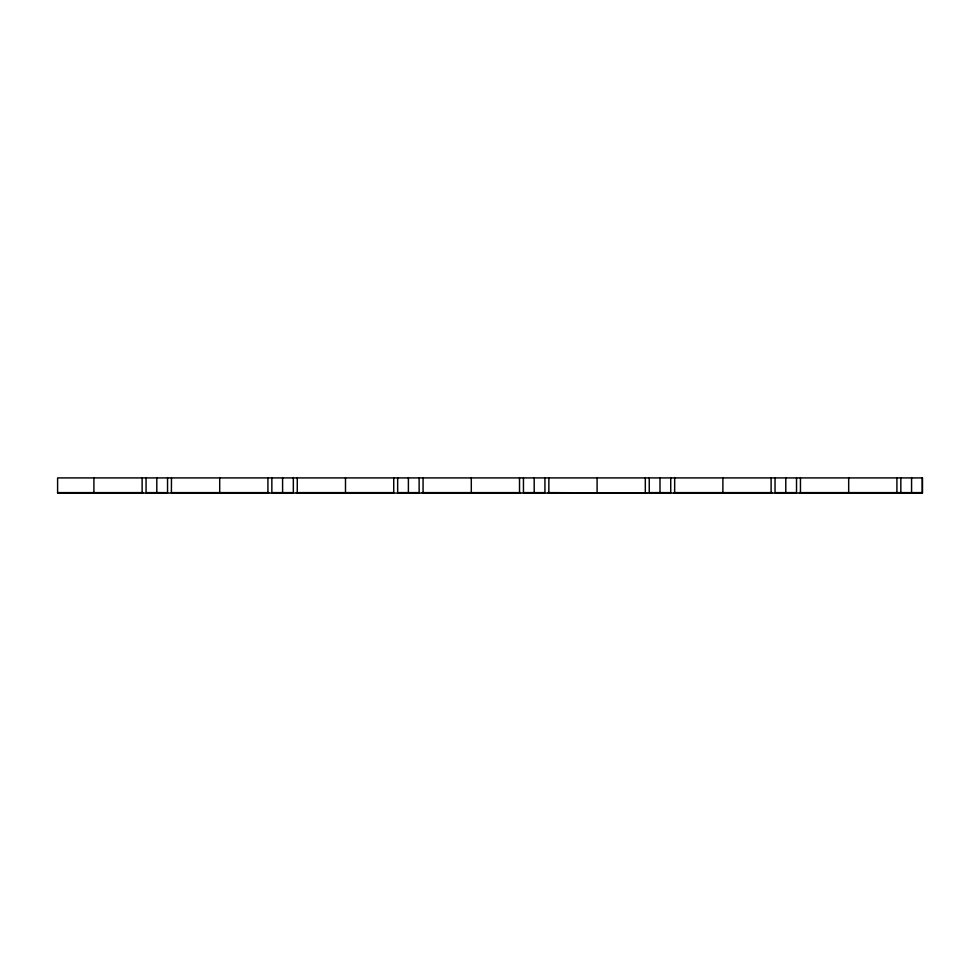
<?xml version="1.0" encoding="UTF-8"?>
<svg xmlns="http://www.w3.org/2000/svg" width="971" height="971" viewBox="0 0 971 971"><rect width="100%" height="100%" fill="white"/><g stroke="black" fill="none" stroke-linecap="round" stroke-linejoin="round"><path stroke-width="1.46" d="M57.605 492.613L142.992 492.613M268.858 492.613L171.381 492.613L171.479 477.914M296.337 492.613L393.825 492.613M422.203 492.613L520.456 492.613M547.935 492.613L646.929 493.086M673.728 492.613L772.042 492.613M799.521 492.613L922.45 492.613M922.316 477.914L922.316 493.086M911.575 477.914L911.575 493.086M900.845 477.914L900.845 493.086M896.913 477.914L896.913 492.613M848.678 477.914L848.678 493.086M800.456 477.914L800.456 492.613M796.523 477.914L796.523 492.613L775.04 492.613L775.04 477.914M785.782 477.914L785.782 493.086M771.108 477.914L771.108 492.613M722.885 477.914L722.885 493.086M674.663 477.914L674.663 492.613M670.73 477.914L670.73 492.613L649.247 492.613L649.247 477.914M659.989 477.914L659.989 493.086M645.314 477.914L645.314 492.613M597.092 477.914L597.092 493.086M548.858 477.914L548.858 492.613M544.937 477.914L544.937 492.613L523.454 492.613L523.454 477.914M534.196 477.914L534.196 493.086M519.521 477.914L519.521 492.613M471.299 477.914L471.299 493.086M423.065 477.914L423.065 492.613M419.132 477.914L419.132 492.613L397.661 492.613L397.661 477.914M408.39 477.914L408.39 493.086M393.728 477.914L393.728 492.613M345.494 477.914L345.494 493.086M297.272 477.914L297.272 492.613M293.339 477.914L293.339 492.613L271.856 492.613L271.856 477.914M282.597 477.914L282.597 493.086M267.923 477.914L267.923 492.613M219.701 477.914L219.701 493.086M167.546 477.914L167.546 492.613L146.063 492.613L146.063 477.914M156.804 477.914L156.804 493.086M142.13 477.914L142.13 492.613M93.908 477.914L93.908 493.086M922.45 477.914L57.605 477.914L57.605 493.086L922.45 493.086L922.45 477.914"/></g></svg>
